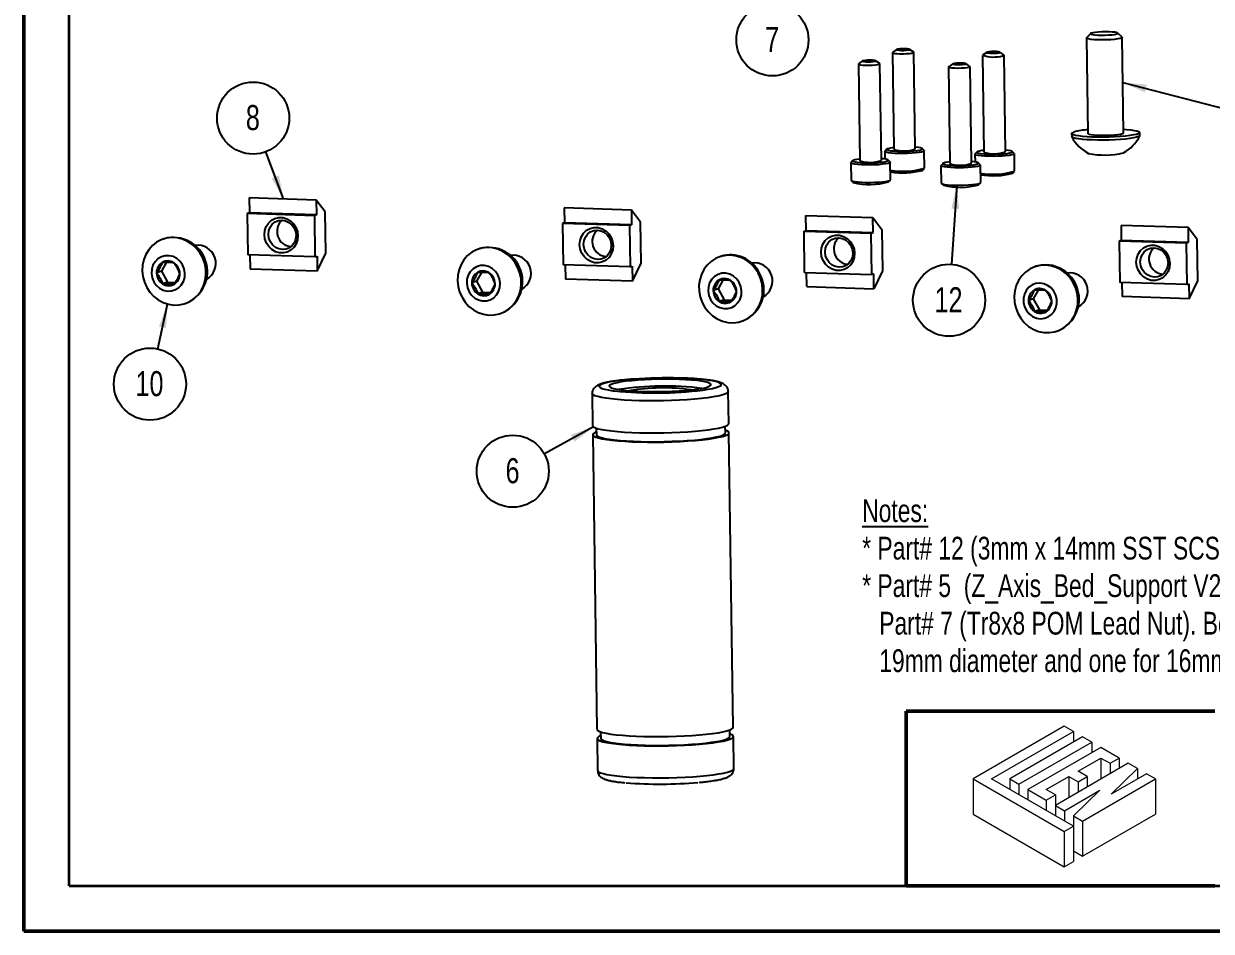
# Model space of a CAD drawing. Header units: millimetres. Extents: x 0 to 279, y 0 to 216.
# Drawn here: x 0 to 165.7, y 0 to 126.6 of the extents above; entities that cross this region are included whole.
import ezdxf

# ---------------------------------------------------------------- set-up
doc = ezdxf.new("R2010")
doc.units = ezdxf.units.MM
doc.layers.add('PAGE_BORDER', color=7, linetype='Continuous')
doc.layers.add('TITLE_BLOCK_BORDER', color=7, linetype='Continuous')
doc.styles.add('SLDTEXTSTYLE0', font='TXT', dxfattribs={"width": 0.75})
doc.dimstyles.new('SLDDIMSTYLE0', dxfattribs={"dimtxt": 0.18, "dimasz": 3.302, "dimexe": 0, "dimexo": 0.0625, "dimgap": 0, "dimtad": 0, "dimtih": 1, "dimtoh": 1, "dimdec": 0, "dimrnd": 1e-09, "dimzin": 0, "dimdsep": 46, "dimtxsty": 'Standard', "dimsah": 1, "dimcen": 0.09, "dimadec": 0, "dimazin": 0, "dimtfac": 3.302, "dimtdec": 0, "dimtofl": 0, "dimtmove": 0, "dimatfit": 3, "dimfxl": 1, "dimfrac": 2, "dimtolj": 1, "dimtzin": 0, "dimarcsym": 0})

# ---------------------------------------------------------------- blocks, each defined once
blk = doc.blocks.new('Lien3D Logo')
at = {"color": 7, "linetype": 'Continuous', "lineweight": 18}
for p, q in [((10.61, 16.33), (0, 10.21)), ((2.13, 10.21), (11.67, 15.71)), ((11.67, 15.71), (10.61, 16.33)), ((11.67, 15.71), (11.67, 14.49)), ((12.73, 15.1), (4.26, 10.21)), ((5.32, 9.59), (13.8, 14.49)), ((14.86, 13.87), (6.38, 8.98)), ((13.8, 14.49), (12.73, 15.1)), ((13.8, 14.49), (13.8, 13.26)), ((16.99, 12.64), (14.86, 13.87)), ((12.22, 11.12), (14.86, 12.64)), ((14.86, 12.64), (15.93, 12.03)), ((14.86, 12.64), (14.86, 10.19)), ((15.93, 12.03), (16.99, 12.64)), ((16.99, 12.64), (16.99, 11.42)), ((18.05, 12.03), (9.57, 7.13)), ((13.28, 10.5), (12.22, 11.12)), ((15.93, 12.03), (15.93, 10.8)), ((16.04, 8.45), (19.12, 11.42)), ((19.12, 11.42), (18.05, 12.03)), ((19.12, 11.42), (19.12, 10.22)), ((0, 10.21), (0, 6.12)), ((0, 10.21), (10.61, 4.08)), ((11.67, 4.7), (2.13, 10.21)), ((4.26, 10.21), (4.26, 8.98)), ((4.26, 10.21), (5.32, 9.59)), ((8.51, 8.98), (11.15, 10.5)), ((11.15, 10.5), (12.22, 9.89)), ((11.15, 10.5), (11.15, 8.05)), ((12.22, 9.89), (13.28, 10.5)), ((12.22, 9.89), (12.22, 8.66)), ((12.73, 5.31), (21.21, 10.21)), ((13.28, 10.5), (13.28, 9.28)), ((20.15, 10.82), (16.04, 8.45)), ((21.21, 10.21), (20.15, 10.82)), ((21.21, 10.21), (21.21, 6.12)), ((5.32, 9.59), (5.32, 8.36)), ((6.38, 8.98), (8.51, 7.75)), ((6.38, 8.98), (6.38, 7.75)), ((9.57, 8.36), (8.51, 8.98)), ((8.51, 7.75), (9.57, 8.36)), ((9.57, 8.36), (9.57, 7.13)), ((10.64, 6.52), (14.75, 8.89)), ((14.75, 8.89), (11.67, 5.93)), ((8.51, 7.75), (8.51, 6.52)), ((9.57, 7.13), (10.64, 6.52)), ((9.57, 7.13), (9.57, 5.91)), ((0, 6.12), (10.61, 0)), ((10.64, 6.52), (10.64, 5.29)), ((11.67, 5.93), (12.73, 5.31)), ((11.67, 5.93), (11.67, 4.7)), ((12.73, 1.23), (21.21, 6.12)), ((10.61, 4.08), (11.67, 4.7)), ((11.67, 4.7), (11.67, 0.61)), ((12.73, 5.31), (12.73, 1.23)), ((10.61, 4.08), (10.61, 0)), ((11.67, 1.84), (12.73, 1.23)), ((10.61, 0), (11.67, 0.61))]:
    blk.add_line(p, q, dxfattribs=at)
blk = doc.blocks.new('SW_NOTE_104')
at = {"layer": 'TITLE_BLOCK_BORDER', "color": 0, "char_height": 3.175, "attachment_point": 1, "style": 'SLDTEXTSTYLE0'}
for s, insert in [('\\LNotes:', (0, 4.09)), ('* Part# 12 (3mm x 14mm SST SCS)Threads directly into plastic', (0, -1.14)), ('* Part# 5  (Z_Axis_Bed_Support V2.5) has two different bolt hole layouts for', (0, -6.37)), ('Part# 7 (Tr8x8 POM Lead Nut). Both are for a 4bolt pattern but, one for', (2.38, -11.61)), ('19mm diameter and one for 16mm diameter.', (2.38, -16.84))]:
    blk.add_mtext(s, dxfattribs=dict(at, insert=insert))
blk = doc.blocks.new('SW_NOTE_107')
at = {"layer": 'TITLE_BLOCK_BORDER', "color": 0}
blk.add_circle((-3.68, -3.43), 5.03, dxfattribs=at)
at = {"layer": 'TITLE_BLOCK_BORDER', "color": 0, "insert": (-3.71, -1.61), "char_height": 3.5, "attachment_point": 2, "style": 'SLDTEXTSTYLE0'}
blk.add_mtext('7', dxfattribs=at)
blk = doc.blocks.new('SW_NOTE_109')
at = {"layer": 'TITLE_BLOCK_BORDER', "color": 0}
blk.add_circle((-1.77, 4.71), 5.03, dxfattribs=at)
at = {"layer": 'TITLE_BLOCK_BORDER', "color": 0, "insert": (-1.81, 6.53), "char_height": 3.5, "attachment_point": 2, "style": 'SLDTEXTSTYLE0'}
blk.add_mtext('8', dxfattribs=at)
blk = doc.blocks.new('SW_NOTE_110')
at = {"layer": 'TITLE_BLOCK_BORDER', "color": 0}
blk.add_circle((-0.34, -5.02), 5.03, dxfattribs=at)
at = {"layer": 'TITLE_BLOCK_BORDER', "color": 0, "insert": (-0.41, -3.2), "char_height": 3.5, "attachment_point": 2, "style": 'SLDTEXTSTYLE0'}
blk.add_mtext('12', dxfattribs=at)
blk = doc.blocks.new('SW_NOTE_111')
at = {"layer": 'TITLE_BLOCK_BORDER', "color": 0}
blk.add_circle((-4.41, -2.42), 5.03, dxfattribs=at)
at = {"layer": 'TITLE_BLOCK_BORDER', "color": 0, "insert": (-4.44, -0.6), "char_height": 3.5, "attachment_point": 2, "style": 'SLDTEXTSTYLE0'}
blk.add_mtext('6', dxfattribs=at)
blk = doc.blocks.new('SW_NOTE_112')
at = {"layer": 'TITLE_BLOCK_BORDER', "color": 0}
blk.add_circle((-1.08, -4.91), 5.03, dxfattribs=at)
at = {"layer": 'TITLE_BLOCK_BORDER', "color": 0, "insert": (-1.15, -3.09), "char_height": 3.5, "attachment_point": 2, "style": 'SLDTEXTSTYLE0'}
blk.add_mtext('10', dxfattribs=at)

msp = doc.modelspace()

# ---------------------------------------------------------------- linework, layer by layer
at = {"color": 7, "linetype": 'Continuous', "lineweight": 50}
for q in [(0, 215.9), (279.4, 0)]:
    msp.add_line((0, 0), q, dxfattribs=at)
at = {"color": 7, "linetype": 'Continuous', "lineweight": 25}
for p, q in [((148.24, 124.64), (148.43, 111.34)), ((148.85, 125.27), (148.26, 124.67)), ((153.22, 124.75), (152.62, 125.32)), ((153.43, 111.41), (153.24, 124.71)), ((121.18, 122.6), (121.37, 109.11)), ((121.77, 123.03), (121.2, 122.63)), ((124.16, 122.67), (123.58, 123.05)), ((124.37, 109.15), (124.18, 122.64)), ((134.34, 122.63), (133.77, 122.23)), ((136.73, 122.28), (136.15, 122.66)), ((116.44, 121), (116.64, 107.51)), ((117.03, 121.43), (116.46, 121.03)), ((119.42, 121.07), (118.84, 121.46)), ((119.64, 107.55), (119.44, 121.04)), ((129.6, 121.03), (129.04, 120.63)), ((131.99, 120.68), (131.41, 121.06)), ((133.75, 122.2), (133.95, 108.71)), ((136.94, 108.75), (136.75, 122.24)), ((129.01, 120.6), (129.21, 107.11)), ((132.21, 107.15), (132.01, 120.65)), ((146.18, 111.31), (146.19, 110.9)), ((155.69, 111.03), (155.68, 111.44)), ((120.13, 108.81), (120.14, 107.73)), ((120.42, 109.13), (120.15, 108.86)), ((125.61, 108.94), (125.33, 109.2)), ((125.66, 106.46), (125.63, 108.89)), ((132.7, 108.42), (132.71, 107.34)), ((132.99, 108.73), (132.72, 108.46)), ((138.18, 108.54), (137.9, 108.8)), ((138.23, 106.07), (138.2, 108.5)), ((115.39, 107.22), (115.43, 104.78)), ((115.68, 107.53), (115.41, 107.26)), ((120.87, 107.34), (120.59, 107.6)), ((120.93, 104.86), (120.89, 107.3)), ((125.37, 106.15), (125.64, 106.42)), ((127.96, 106.82), (128, 104.39)), ((128.25, 107.13), (127.98, 106.86)), ((133.44, 106.94), (133.16, 107.2)), ((133.5, 104.47), (133.46, 106.9)), ((137.94, 105.75), (138.21, 106.02)), ((115.45, 104.74), (115.72, 104.48)), ((120.64, 104.55), (120.91, 104.82)), ((133.21, 104.15), (133.48, 104.43)), ((128.02, 104.35), (128.3, 104.08)), ((31.44, 102.32), (31.47, 100.24)), ((40.8, 102.02), (31.44, 102.32)), ((40.8, 102.02), (40.83, 99.94)), ((42.06, 100.36), (40.8, 102.02)), ((31.47, 100.24), (31.19, 100.14)), ((40.54, 99.84), (31.19, 100.14)), ((31.19, 100.14), (31.27, 94.38)), ((40.83, 99.94), (31.47, 100.24)), ((40.83, 99.94), (40.54, 99.84)), ((40.54, 99.84), (40.63, 94.09)), ((42.14, 94.6), (42.06, 100.36)), ((75.41, 100.93), (75.45, 98.84)), ((84.77, 100.63), (75.41, 100.93)), ((84.77, 100.63), (84.8, 98.55)), ((86.04, 98.96), (84.77, 100.63)), ((109.13, 97.78), (109.1, 99.86)), ((109.1, 99.86), (118.46, 99.57)), ((118.49, 97.48), (118.46, 99.57)), ((118.46, 99.57), (119.72, 97.9)), ((75.45, 98.84), (75.16, 98.75)), ((84.52, 98.45), (75.16, 98.75)), ((75.16, 98.75), (75.25, 92.99)), ((84.8, 98.55), (75.45, 98.84)), ((84.8, 98.55), (84.52, 98.45)), ((84.52, 98.45), (84.6, 92.7)), ((86.12, 93.21), (86.04, 98.96)), ((108.85, 97.68), (109.13, 97.78)), ((109.13, 97.78), (118.49, 97.48)), ((119.72, 97.9), (119.8, 92.14)), ((153.08, 98.47), (153.11, 96.39)), ((162.43, 98.18), (153.08, 98.47)), ((162.43, 98.18), (162.46, 96.09)), ((163.7, 96.51), (162.43, 98.18)), ((19.6, 96.62), (19.45, 96.57)), ((108.93, 91.93), (108.85, 97.68)), ((108.85, 97.68), (118.2, 97.39)), ((118.2, 97.39), (118.49, 97.48)), ((118.29, 91.63), (118.2, 97.39)), ((153.11, 96.39), (152.82, 96.29)), ((162.18, 96), (152.82, 96.29)), ((152.82, 96.29), (152.91, 90.54)), ((162.46, 96.09), (153.11, 96.39)), ((162.46, 96.09), (162.18, 96)), ((163.78, 90.75), (163.7, 96.51)), ((40.94, 92.1), (42.14, 94.6)), ((63.58, 95.23), (63.43, 95.18)), ((162.18, 96), (162.26, 90.24)), ((19.88, 93.32), (19.21, 92.08)), ((40.63, 94.09), (31.27, 94.38)), ((31.55, 94.38), (31.58, 92.4)), ((40.63, 94.09), (40.91, 94.18)), ((40.91, 94.18), (40.94, 92.1)), ((84.6, 92.7), (75.25, 92.99)), ((75.53, 92.98), (75.56, 91)), ((84.6, 92.7), (84.89, 92.79)), ((84.89, 92.79), (84.92, 90.71)), ((84.92, 90.71), (86.12, 93.21)), ((97.26, 94.17), (97.12, 94.12)), ((141.24, 92.78), (141.09, 92.73)), ((19.21, 92.08), (18.53, 91.85)), ((19.21, 92.08), (20.04, 90.56)), ((40.94, 92.1), (31.58, 92.4)), ((63.85, 91.92), (63.18, 90.69)), ((108.93, 91.93), (118.29, 91.63)), ((109.24, 89.94), (109.21, 91.92)), ((118.57, 91.73), (118.29, 91.63)), ((118.6, 89.64), (118.57, 91.73)), ((119.8, 92.14), (118.6, 89.64)), ((20.04, 90.56), (19.36, 90.33)), ((20.04, 90.56), (21.14, 90.53)), ((63.18, 90.69), (62.51, 90.46)), ((63.18, 90.69), (64.02, 89.17)), ((84.92, 90.71), (75.56, 91)), ((96.87, 89.62), (96.19, 89.39)), ((97.54, 90.86), (96.87, 89.62)), ((96.87, 89.62), (97.7, 88.11)), ((109.24, 89.94), (118.6, 89.64)), ((141.51, 89.47), (140.84, 88.23)), ((162.26, 90.24), (152.91, 90.54)), ((153.19, 90.53), (153.22, 88.55)), ((162.26, 90.24), (162.55, 90.34)), ((162.55, 90.34), (162.58, 88.25)), ((162.58, 88.25), (163.78, 90.75)), ((64.02, 89.17), (63.34, 88.94)), ((64.02, 89.17), (65.11, 89.14)), ((97.7, 88.11), (97.02, 87.88)), ((97.7, 88.11), (98.8, 88.07)), ((140.84, 88.23), (140.17, 88)), ((140.84, 88.23), (141.68, 86.71)), ((162.58, 88.25), (153.22, 88.55)), ((22.49, 87.57), (22.64, 87.62)), ((66.47, 86.18), (66.61, 86.23)), ((141.68, 86.71), (141, 86.49)), ((141.68, 86.71), (142.78, 86.68)), ((100.15, 85.12), (100.3, 85.17)), ((144.13, 83.73), (144.28, 83.77)), ((79.3, 75.03), (79.36, 70.57)), ((98.36, 70.84), (98.29, 75.31)), ((79.87, 70.2), (79.88, 69.28)), ((97.88, 69.54), (97.86, 70.46)), ((79.38, 69.28), (79.97, 28.19)), ((98.97, 28.46), (98.38, 69.55)), ((79.99, 26.9), (80.06, 22.43)), ((80.48, 27.83), (80.49, 26.91)), ((98.49, 27.17), (98.48, 28.09)), ((99.06, 22.71), (98.99, 27.17))]:
    msp.add_line(p, q, dxfattribs=at)
at = {"color": 7, "linetype": 'Continuous', "lineweight": 25, "flags": 128}
for points in [[(153.22, 124.75), (153.24, 124.71), (153.17, 124.64), (152.96, 124.56), (152.62, 124.5), (152.16, 124.44), (151.63, 124.4), (151.05, 124.38), (150.44, 124.37), (149.86, 124.38), (149.32, 124.4), (148.87, 124.44), (148.53, 124.5), (148.31, 124.56), (148.24, 124.64), (148.26, 124.67)], [(151.4, 125.49), (150.9, 125.5), (150.38, 125.49), (149.89, 125.46), (149.46, 125.42), (149.13, 125.37), (148.91, 125.31), (148.83, 125.25), (148.89, 125.18), (149.09, 125.13), (149.41, 125.08), (149.83, 125.05), (150.31, 125.04), (150.83, 125.04), (151.33, 125.06), (151.8, 125.09), (152.18, 125.14), (152.46, 125.2), (152.61, 125.26), (152.62, 125.32), (152.49, 125.38), (152.23, 125.43), (151.86, 125.47), (151.4, 125.49)], [(121.2, 122.63), (121.18, 122.59), (121.26, 122.54), (121.48, 122.49), (121.82, 122.46), (122.24, 122.44), (122.71, 122.44), (123.17, 122.45), (123.58, 122.49), (123.91, 122.53), (124.11, 122.59)], [(123.55, 123), (123.59, 123.05), (123.49, 123.09), (123.26, 123.12), (122.94, 123.13), (122.58, 123.13), (122.24, 123.11), (121.96, 123.08), (121.79, 123.04), (121.76, 123), (121.86, 122.96), (122.09, 122.93), (122.4, 122.91), (122.76, 122.91), (123.11, 122.93), (123.38, 122.96), (123.55, 123)], [(124.11, 122.59), (124.18, 122.64), (124.16, 122.67)], [(136.04, 122.58), (136.16, 122.62), (136.14, 122.67), (135.98, 122.7), (135.71, 122.73), (135.37, 122.74), (135.01, 122.73), (134.69, 122.71), (134.45, 122.67), (134.33, 122.63), (134.35, 122.58), (134.51, 122.55), (134.78, 122.52), (135.12, 122.51), (135.47, 122.52), (135.8, 122.54), (136.04, 122.58)], [(116.46, 121.03), (116.44, 121), (116.52, 120.94), (116.73, 120.9), (117.06, 120.86), (117.48, 120.84), (117.95, 120.84), (118.41, 120.85), (118.83, 120.89)], [(118.48, 121.34), (118.72, 121.38), (118.85, 121.42), (118.83, 121.46), (118.68, 121.5), (118.41, 121.53), (118.08, 121.54), (117.72, 121.53), (117.39, 121.51), (117.15, 121.47), (117.03, 121.43), (117.04, 121.38), (117.19, 121.35), (117.46, 121.32), (117.8, 121.31), (118.15, 121.32), (118.48, 121.34)], [(118.83, 120.89), (119.16, 120.93), (119.37, 120.99), (119.44, 121.04), (119.42, 121.07)], [(131.18, 120.96), (131.37, 121), (131.43, 121.04), (131.34, 121.08), (131.13, 121.12), (130.83, 121.14), (130.47, 121.14), (130.12, 121.12), (129.83, 121.09), (129.64, 121.05), (129.59, 121.01), (129.67, 120.97), (129.88, 120.93), (130.19, 120.92), (130.54, 120.91), (130.89, 120.93), (131.18, 120.96)], [(136.54, 122.15), (136.71, 122.2), (136.74, 122.26), (136.73, 122.28)], [(129.04, 120.63), (129.02, 120.62), (129.04, 120.57), (129.2, 120.52), (129.49, 120.48), (129.88, 120.45), (130.33, 120.44), (130.8, 120.45), (131.24, 120.47), (131.61, 120.51)], [(131.61, 120.51), (131.87, 120.57), (132, 120.62), (131.99, 120.68)], [(153.43, 111.9), (153.84, 111.87), (154.43, 111.82), (154.92, 111.74), (155.3, 111.66), (155.55, 111.57), (155.67, 111.48), (155.66, 111.38), (155.5, 111.28), (155.22, 111.19), (154.81, 111.1), (154.29, 111.01), (153.68, 110.94), (152.98, 110.88), (152.23, 110.84), (151.44, 110.81), (150.63, 110.79), (149.84, 110.8), (149.07, 110.82), (148.36, 110.85), (147.72, 110.9), (147.18, 110.97), (146.74, 111.04), (146.42, 111.13), (146.24, 111.22), (146.18, 111.32), (146.27, 111.42), (146.49, 111.51), (146.49, 111.51)], [(155.69, 111.03), (155.66, 110.97), (155.51, 110.87), (155.23, 110.78), (154.82, 110.69), (154.3, 110.6), (153.68, 110.53), (152.99, 110.47), (152.24, 110.43), (151.44, 110.4), (150.64, 110.38), (149.84, 110.39), (149.08, 110.41), (148.37, 110.44), (147.73, 110.49), (147.18, 110.56), (146.75, 110.63), (146.43, 110.72), (146.24, 110.81), (146.19, 110.9)], [(148.43, 111.34), (148.45, 111.3), (148.6, 111.23), (148.88, 111.17), (149.28, 111.12), (149.78, 111.09), (150.34, 111.07), (150.94, 111.07), (151.54, 111.09), (152.1, 111.12), (152.59, 111.17), (152.99, 111.23), (153.27, 111.3), (153.42, 111.37), (153.43, 111.41)], [(120.51, 109.18), (120.4, 109.11), (120.44, 109.04), (120.62, 108.97), (120.94, 108.91), (121.36, 108.87), (121.87, 108.84), (122.44, 108.82), (123.04, 108.83), (123.63, 108.85), (124.17, 108.89), (124.64, 108.94), (125, 109), (125.24, 109.07), (125.35, 109.15), (125.31, 109.22), (125.12, 109.29), (124.81, 109.34), (124.39, 109.39), (124.37, 109.39)], [(116.63, 107.75), (116.24, 107.7), (115.92, 107.63), (115.72, 107.56), (115.66, 107.49), (115.75, 107.41), (115.98, 107.35), (116.33, 107.3), (116.79, 107.26), (117.32, 107.23), (117.91, 107.23), (118.5, 107.24), (119.08, 107.26), (119.6, 107.31), (120.03, 107.36), (120.36, 107.43), (120.56, 107.5), (120.61, 107.57), (120.52, 107.64), (120.3, 107.71), (119.94, 107.76), (119.63, 107.79)], [(125.61, 108.94), (125.62, 108.87), (125.51, 108.79), (125.26, 108.72), (124.9, 108.66), (124.44, 108.6), (123.89, 108.56), (123.3, 108.53), (122.68, 108.52), (122.08, 108.52), (121.51, 108.54), (121.02, 108.58), (120.61, 108.63), (120.32, 108.69), (120.16, 108.76), (120.14, 108.84), (120.15, 108.86)], [(138.18, 108.54), (138.19, 108.47), (138.07, 108.39), (137.82, 108.32), (137.45, 108.26), (136.98, 108.2), (136.43, 108.16), (135.84, 108.13), (135.22, 108.12), (134.62, 108.13), (134.05, 108.15), (133.56, 108.19), (133.16, 108.24), (132.88, 108.3), (132.73, 108.37), (132.71, 108.45), (132.72, 108.46)], [(133.31, 108.85), (133.07, 108.78), (132.97, 108.71), (133.02, 108.64), (133.2, 108.57), (133.51, 108.51), (133.94, 108.47), (134.46, 108.44), (135.03, 108.43), (135.62, 108.43), (136.21, 108.45), (136.75, 108.49), (137.21, 108.54), (137.58, 108.61), (137.82, 108.68), (137.92, 108.75), (137.87, 108.82), (137.69, 108.89), (137.38, 108.95), (136.95, 108.99), (136.94, 108.99)], [(133.94, 108.95), (133.67, 108.92), (133.31, 108.85)], [(120.87, 107.34), (120.89, 107.28), (120.79, 107.21), (120.57, 107.13), (120.22, 107.07), (119.77, 107.01), (119.23, 106.96), (118.64, 106.93), (118.03, 106.92), (117.42, 106.92), (116.85, 106.94), (116.34, 106.98), (115.92, 107.03), (115.62, 107.09), (115.44, 107.16), (115.39, 107.23), (115.41, 107.26)], [(133.44, 106.94), (133.45, 106.87), (133.34, 106.8), (133.09, 106.72), (132.73, 106.66), (132.26, 106.6), (131.71, 106.56), (131.12, 106.53), (130.5, 106.52), (129.9, 106.53), (129.33, 106.55), (128.84, 106.59), (128.44, 106.64), (128.15, 106.7), (127.99, 106.77), (127.97, 106.84), (127.98, 106.86)], [(129.2, 107.35), (128.9, 107.31), (128.55, 107.25), (128.32, 107.18), (128.23, 107.1), (128.29, 107.03), (128.49, 106.97), (128.82, 106.91), (129.25, 106.87), (129.77, 106.84), (130.35, 106.83), (130.95, 106.83), (131.53, 106.86), (132.06, 106.9), (132.52, 106.95), (132.87, 107.02), (133.1, 107.09), (133.18, 107.16), (133.12, 107.23), (132.93, 107.3), (132.6, 107.35), (132.2, 107.39)], [(115.43, 104.78), (115.47, 104.72), (115.65, 104.66), (115.96, 104.6), (116.37, 104.55), (116.88, 104.51), (117.45, 104.49), (118.06, 104.49), (118.68, 104.5), (119.27, 104.53), (119.8, 104.58), (120.25, 104.63), (120.6, 104.7), (120.83, 104.77), (120.92, 104.85), (120.93, 104.86)], [(128, 104.39), (128.03, 104.34), (128.19, 104.27), (128.47, 104.21), (128.87, 104.15), (129.37, 104.12), (129.93, 104.1), (130.54, 104.09), (131.15, 104.1), (131.75, 104.13), (132.29, 104.17), (132.76, 104.23), (133.13, 104.29), (133.37, 104.37), (133.49, 104.44), (133.5, 104.47)], [(38.25, 97.04), (38.19, 96.45), (37.99, 95.9), (37.68, 95.41), (37.26, 95.03), (36.77, 94.77), (36.22, 94.64), (35.66, 94.66), (35.11, 94.82), (34.61, 95.11), (34.18, 95.52), (33.85, 96.03), (33.64, 96.59), (33.57, 97.19), (33.63, 97.78), (33.82, 98.33), (34.13, 98.81), (34.55, 99.2), (35.04, 99.46), (35.59, 99.59), (36.15, 99.57), (36.7, 99.41), (37.21, 99.11), (37.63, 98.7), (37.96, 98.2), (38.17, 97.64), (38.25, 97.04)], [(37.99, 97.1), (37.93, 96.58), (37.75, 96.09), (37.45, 95.67), (37.05, 95.36), (36.59, 95.17), (36.09, 95.11), (35.59, 95.2), (35.12, 95.42), (34.71, 95.76), (34.4, 96.19), (34.2, 96.69), (34.13, 97.23), (34.18, 97.76), (34.37, 98.24), (34.67, 98.66), (35.07, 98.97), (35.53, 99.16), (36.03, 99.22), (36.53, 99.13), (37, 98.91), (37.41, 98.57), (37.72, 98.14), (37.92, 97.64), (37.99, 97.1)], [(82.22, 95.65), (82.16, 95.06), (81.97, 94.5), (81.66, 94.02), (81.24, 93.64), (80.75, 93.38), (80.2, 93.25), (79.64, 93.27), (79.09, 93.43), (78.58, 93.72), (78.16, 94.13), (77.83, 94.64), (77.62, 95.2), (77.54, 95.8), (77.6, 96.39), (77.8, 96.94), (78.11, 97.42), (78.52, 97.81), (79.02, 98.07), (79.57, 98.2), (80.13, 98.18), (80.68, 98.02), (81.18, 97.72), (81.61, 97.31), (81.94, 96.81), (82.15, 96.25), (82.22, 95.65)], [(81.97, 95.71), (81.91, 95.18), (81.73, 94.7), (81.42, 94.28), (81.03, 93.97), (80.57, 93.78), (80.07, 93.72), (79.56, 93.81), (79.09, 94.03), (78.69, 94.37), (78.38, 94.8), (78.18, 95.3), (78.1, 95.84), (78.16, 96.36), (78.35, 96.85), (78.65, 97.27), (79.04, 97.58), (79.51, 97.77), (80.01, 97.83), (80.51, 97.74), (80.98, 97.52), (81.38, 97.18), (81.7, 96.75), (81.9, 96.25), (81.97, 95.71)], [(17.16, 89.84), (17.6, 89.17), (18.14, 88.58), (18.76, 88.1), (19.44, 87.73), (20.17, 87.48), (20.92, 87.37), (21.67, 87.39), (22.4, 87.54), (23.09, 87.83), (23.72, 88.24), (24.27, 88.76), (24.73, 89.37), (25.08, 90.06), (25.31, 90.81), (25.41, 91.6), (25.39, 92.4), (25.24, 93.19), (24.97, 93.95), (24.58, 94.65), (24.09, 95.28), (23.51, 95.82), (22.86, 96.25), (22.15, 96.56), (21.41, 96.74), (20.65, 96.79), (19.91, 96.7), (19.19, 96.48), (18.53, 96.13), (17.94, 95.66), (17.43, 95.09), (17.03, 94.44), (16.74, 93.71), (16.57, 92.94), (16.53, 92.15), (16.62, 91.35), (16.83, 90.57), (17.16, 89.84)], [(111.23, 94.73), (111.29, 95.32), (111.48, 95.88), (111.79, 96.36), (112.21, 96.74), (112.7, 97), (113.25, 97.13), (113.81, 97.11), (114.36, 96.95), (114.87, 96.66), (115.29, 96.25), (115.62, 95.75), (115.83, 95.18), (115.91, 94.58), (115.85, 93.99), (115.66, 93.44), (115.34, 92.96), (114.93, 92.57), (114.43, 92.31), (113.89, 92.19), (113.32, 92.2), (112.77, 92.36), (112.27, 92.66), (111.84, 93.07), (111.51, 93.57), (111.3, 94.14), (111.23, 94.73)], [(111.79, 94.77), (111.84, 95.3), (112.03, 95.79), (112.33, 96.2), (112.73, 96.52), (113.19, 96.71), (113.69, 96.76), (114.19, 96.67), (114.66, 96.46), (115.07, 96.12), (115.38, 95.68), (115.58, 95.18), (115.65, 94.65), (115.6, 94.12), (115.41, 93.63), (115.11, 93.22), (114.71, 92.9), (114.25, 92.71), (113.75, 92.66), (113.25, 92.74), (112.78, 92.96), (112.37, 93.3), (112.06, 93.74), (111.86, 94.24), (111.79, 94.77)], [(61.14, 88.45), (61.58, 87.78), (62.11, 87.19), (62.73, 86.71), (63.41, 86.34), (64.14, 86.09), (64.89, 85.97), (65.64, 86), (66.38, 86.15), (67.07, 86.44), (67.7, 86.85), (68.25, 87.37), (68.7, 87.98), (69.05, 88.67), (69.28, 89.42), (69.39, 90.21), (69.37, 91.01), (69.22, 91.8), (68.94, 92.56), (68.56, 93.26), (68.07, 93.89), (67.49, 94.43), (66.83, 94.86), (66.13, 95.17), (65.38, 95.35), (64.63, 95.4), (63.89, 95.31), (63.17, 95.09), (62.51, 94.74), (61.92, 94.27), (61.41, 93.7), (61.01, 93.05), (60.72, 92.32), (60.55, 91.55), (60.51, 90.76), (60.59, 89.96), (60.8, 89.18), (61.14, 88.45)], [(159.88, 93.19), (159.82, 92.6), (159.63, 92.05), (159.32, 91.57), (158.9, 91.18), (158.41, 90.92), (157.86, 90.79), (157.3, 90.81), (156.75, 90.97), (156.24, 91.27), (155.82, 91.68), (155.49, 92.18), (155.28, 92.74), (155.21, 93.34), (155.26, 93.93), (155.46, 94.49), (155.77, 94.97), (156.19, 95.35), (156.68, 95.61), (157.23, 95.74), (157.79, 95.72), (158.34, 95.56), (158.84, 95.27), (159.27, 94.86), (159.6, 94.35), (159.81, 93.79), (159.88, 93.19)], [(159.63, 93.26), (159.57, 92.73), (159.39, 92.24), (159.09, 91.82), (158.69, 91.51), (158.23, 91.32), (157.73, 91.27), (157.22, 91.35), (156.76, 91.57), (156.35, 91.91), (156.04, 92.35), (155.84, 92.85), (155.76, 93.38), (155.82, 93.91), (156.01, 94.4), (156.31, 94.81), (156.7, 95.13), (157.17, 95.32), (157.67, 95.37), (158.17, 95.28), (158.64, 95.06), (159.04, 94.73), (159.36, 94.29), (159.56, 93.79), (159.63, 93.26)], [(18.14, 90.62), (18.49, 90.13), (18.93, 89.74), (19.44, 89.47), (20, 89.33), (20.56, 89.34), (21.1, 89.48), (21.58, 89.77), (21.98, 90.17), (22.28, 90.67), (22.45, 91.23), (22.48, 91.82), (22.39, 92.42), (22.16, 92.97), (21.81, 93.46), (21.37, 93.85), (20.86, 94.13), (20.3, 94.26), (19.74, 94.26), (19.2, 94.11), (18.72, 93.82), (18.31, 93.42), (18.02, 92.93), (17.85, 92.36), (17.81, 91.77), (17.91, 91.18), (18.14, 90.62)], [(62.12, 89.23), (62.46, 88.74), (62.91, 88.35), (63.42, 88.08), (63.97, 87.94), (64.54, 87.94), (65.08, 88.09), (65.56, 88.38), (65.96, 88.78), (66.25, 89.27), (66.42, 89.84), (66.46, 90.43), (66.36, 91.02), (66.13, 91.58), (65.79, 92.07), (65.35, 92.46), (64.83, 92.74), (64.28, 92.87), (63.72, 92.87), (63.18, 92.72), (62.69, 92.43), (62.29, 92.03), (62, 91.54), (61.83, 90.97), (61.79, 90.38), (61.89, 89.79), (62.12, 89.23)], [(102.45, 91.85), (102.01, 92.52), (101.47, 93.11), (100.85, 93.59), (100.17, 93.97), (99.44, 94.21), (98.69, 94.33), (97.94, 94.3), (97.21, 94.15), (96.52, 93.86), (95.89, 93.45), (95.34, 92.93), (94.88, 92.32), (94.53, 91.63), (94.3, 90.88), (94.2, 90.09), (94.22, 89.29), (94.37, 88.5), (94.64, 87.74), (95.03, 87.04), (95.52, 86.41), (96.1, 85.87), (96.75, 85.44), (97.46, 85.13), (98.2, 84.95), (98.95, 84.9), (99.7, 84.99), (100.41, 85.21), (101.08, 85.56), (101.67, 86.03), (102.17, 86.6), (102.58, 87.25), (102.87, 87.98), (103.04, 88.75), (103.08, 89.54), (102.99, 90.34), (102.78, 91.12), (102.45, 91.85)], [(142.54, 92.94), (141.79, 92.9), (141.07, 92.72), (140.38, 92.41), (139.77, 91.98), (139.23, 91.45), (138.79, 90.82), (138.46, 90.11), (138.25, 89.36), (138.17, 88.57), (138.21, 87.77), (138.38, 86.98), (138.67, 86.23), (139.08, 85.54), (139.58, 84.92), (140.18, 84.4), (140.84, 83.99), (141.56, 83.7), (142.3, 83.54), (143.06, 83.52), (143.8, 83.63), (144.5, 83.87), (145.16, 84.24), (145.74, 84.73), (146.22, 85.31), (146.61, 85.98), (146.88, 86.71), (147.03, 87.49), (147.05, 88.29), (146.94, 89.08), (146.71, 89.85), (146.36, 90.58), (145.9, 91.24), (145.35, 91.81), (144.72, 92.27), (144.03, 92.62), (143.29, 92.85), (142.54, 92.94)], [(142.69, 92.99), (141.94, 92.95), (141.24, 92.78)], [(99.82, 90.52), (99.47, 91), (99.03, 91.4), (98.52, 91.67), (97.96, 91.81), (97.4, 91.8), (96.86, 91.65), (96.38, 91.37), (95.98, 90.97), (95.68, 90.47), (95.51, 89.91), (95.47, 89.31), (95.57, 88.72), (95.8, 88.16), (96.15, 87.67), (96.59, 87.28), (97.1, 87.01), (97.66, 86.87), (98.22, 86.88), (98.76, 87.03), (99.24, 87.31), (99.64, 87.71), (99.94, 88.21), (100.11, 88.77), (100.15, 89.37), (100.05, 89.96), (99.82, 90.52)], [(141.75, 90.43), (141.19, 90.38), (140.67, 90.18), (140.21, 89.85), (139.84, 89.42), (139.59, 88.9), (139.46, 88.32), (139.47, 87.72), (139.61, 87.14), (139.88, 86.6), (140.26, 86.14), (140.73, 85.79), (141.26, 85.56), (141.82, 85.47), (142.38, 85.52), (142.91, 85.72), (143.36, 86.04), (143.73, 86.48), (143.99, 87), (144.11, 87.58), (144.1, 88.17), (143.96, 88.76), (143.69, 89.3), (143.31, 89.76), (142.84, 90.11), (142.31, 90.34), (141.75, 90.43)], [(86.57, 75.31), (87.53, 75.29), (88.51, 75.29), (89.5, 75.31), (90.48, 75.35), (91.42, 75.4), (92.31, 75.46), (93.14, 75.54), (93.87, 75.63), (94.51, 75.73), (95.04, 75.84), (95.45, 75.96), (95.72, 76.08), (95.86, 76.2), (95.86, 76.32), (95.73, 76.44), (95.46, 76.55), (95.06, 76.66), (94.54, 76.75), (93.9, 76.83), (93.17, 76.91), (92.35, 76.96), (91.46, 77), (90.52, 77.03), (89.54, 77.03), (88.55, 77.02), (87.57, 77), (86.61, 76.95), (85.69, 76.9), (84.83, 76.82), (84.04, 76.74), (83.36, 76.64), (82.77, 76.54), (82.3, 76.42), (81.96, 76.31), (81.75, 76.18), (81.68, 76.06), (81.75, 75.94), (81.95, 75.83), (82.29, 75.72), (82.75, 75.62), (83.33, 75.53), (84.02, 75.45), (84.8, 75.39), (85.65, 75.34), (86.57, 75.31)], [(79.36, 70.57), (79.37, 70.52), (79.49, 70.38), (79.75, 70.25), (80.14, 70.12), (80.66, 70), (81.3, 69.9), (82.05, 69.8), (82.89, 69.72), (83.83, 69.65), (84.83, 69.6), (85.9, 69.56)], [(79.87, 69.65), (79.85, 69.65), (79.56, 69.51), (79.41, 69.37), (79.39, 69.23), (79.51, 69.09), (79.77, 68.96), (80.16, 68.83), (80.68, 68.71), (81.32, 68.61), (82.06, 68.51), (82.91, 68.43), (83.85, 68.36), (84.85, 68.31), (85.92, 68.27)], [(85.9, 69.56), (87.01, 69.54), (88.15, 69.54), (89.29, 69.55), (90.43, 69.59), (91.55, 69.63), (92.63, 69.7), (93.65, 69.77), (94.61, 69.86), (95.48, 69.97), (96.25, 70.08), (96.92, 70.21), (97.46, 70.34), (97.89, 70.47), (98.18, 70.61), (98.33, 70.75), (98.36, 70.84)], [(85.92, 68.27), (87.03, 68.25), (88.17, 68.25), (89.31, 68.26), (90.45, 68.3), (91.57, 68.34), (92.65, 68.41), (93.67, 68.48), (94.63, 68.57), (95.5, 68.68), (96.27, 68.79), (96.93, 68.92), (97.48, 69.05), (97.91, 69.18), (98.2, 69.32), (98.35, 69.46), (98.37, 69.6), (98.25, 69.74), (97.99, 69.87), (97.87, 69.91)], [(79.88, 69.28), (79.88, 69.26), (79.97, 69.13), (80.2, 69), (80.56, 68.88), (81.05, 68.76), (81.65, 68.66), (82.36, 68.56), (83.18, 68.48), (84.07, 68.42), (85.05, 68.37), (86.08, 68.33)], [(86.08, 68.33), (87.15, 68.31), (88.25, 68.31), (89.35, 68.33), (90.45, 68.36), (91.53, 68.4), (92.57, 68.47), (93.55, 68.54), (94.46, 68.63), (95.28, 68.74), (96.01, 68.85), (96.63, 68.97), (97.13, 69.1), (97.51, 69.23), (97.76, 69.36), (97.87, 69.5), (97.88, 69.54)], [(79.97, 28.19), (79.98, 28.14), (80.11, 28), (80.36, 27.87), (80.75, 27.74), (81.27, 27.63), (81.91, 27.52), (82.66, 27.42), (83.51, 27.34), (84.44, 27.27), (85.45, 27.22), (86.51, 27.18)], [(86.51, 27.18), (87.62, 27.17), (88.76, 27.16), (89.91, 27.18), (91.05, 27.21), (92.17, 27.26), (93.24, 27.32), (94.27, 27.4), (95.22, 27.49), (96.09, 27.59), (96.86, 27.7), (97.53, 27.83), (98.08, 27.96), (98.5, 28.09), (98.79, 28.23), (98.95, 28.37), (98.97, 28.46)], [(80.49, 27.28), (80.47, 27.27), (80.18, 27.13), (80.02, 26.99), (80, 26.85), (80.12, 26.71), (80.38, 26.58), (80.77, 26.45), (81.29, 26.34), (81.93, 26.23), (82.68, 26.13), (83.52, 26.05), (84.46, 25.98), (85.47, 25.93), (86.53, 25.89)], [(80.49, 26.91), (80.5, 26.88), (80.59, 26.75), (80.82, 26.62), (81.17, 26.5), (81.66, 26.38), (82.26, 26.28), (82.98, 26.19), (83.79, 26.11), (84.69, 26.04), (85.66, 25.99), (86.69, 25.95)], [(86.53, 25.89), (87.64, 25.87), (88.78, 25.87), (89.93, 25.89), (91.07, 25.92), (92.18, 25.96), (93.26, 26.03), (94.29, 26.11), (95.24, 26.2), (96.11, 26.3), (96.88, 26.41), (97.55, 26.54), (98.1, 26.67), (98.52, 26.8), (98.81, 26.94), (98.96, 27.08), (98.98, 27.22), (98.86, 27.36), (98.6, 27.49), (98.49, 27.54)], [(86.69, 25.95), (87.76, 25.94), (88.86, 25.93), (89.97, 25.95), (91.07, 25.98), (92.14, 26.03), (93.18, 26.09), (94.16, 26.17), (95.07, 26.26), (95.9, 26.36), (96.63, 26.47), (97.25, 26.59), (97.75, 26.72), (98.13, 26.85), (98.37, 26.98), (98.48, 27.12), (98.49, 27.17)]]:
    msp.add_lwpolyline(points, dxfattribs=at)
at = {"color": 8, "linetype": 'Continuous', "lineweight": 25, "flags": 128}
for points in [[(85.11, 77.04), (85.06, 77.04), (84.12, 76.96), (83.25, 76.87), (82.47, 76.77), (81.79, 76.65), (81.23, 76.53), (80.79, 76.4), (80.49, 76.27), (80.32, 76.14), (80.29, 76), (80.4, 75.87), (80.64, 75.75), (81.02, 75.63), (81.53, 75.52), (82.16, 75.42), (82.41, 75.39)], [(94.72, 75.51), (95.45, 75.62), (96.07, 75.73), (96.57, 75.86), (96.94, 75.99), (97.18, 76.12), (97.28, 76.25), (97.24, 76.39), (97.06, 76.51), (96.75, 76.64), (96.3, 76.75), (95.73, 76.86), (95.05, 76.95), (94.27, 77.03), (93.39, 77.1), (92.44, 77.15), (91.43, 77.18)], [(98.29, 75.31), (98.27, 75.22), (98.11, 75.08), (97.82, 74.94), (97.4, 74.8), (96.85, 74.67), (96.19, 74.55), (95.41, 74.43), (94.54, 74.33), (93.59, 74.24), (92.57, 74.16), (91.49, 74.1), (90.37, 74.05), (89.23, 74.02), (88.08, 74.01), (86.95, 74.01), (85.84, 74.03), (84.77, 74.06), (83.76, 74.12), (82.83, 74.18), (81.98, 74.27), (81.23, 74.36), (80.59, 74.47), (80.08, 74.59), (79.69, 74.71), (79.43, 74.84), (79.31, 74.98), (79.3, 75.03)], [(80.06, 22.43), (80.07, 22.38), (80.19, 22.24), (80.45, 22.11), (80.84, 21.99), (81.36, 21.87), (81.99, 21.76), (82.74, 21.67), (83.59, 21.58), (84.52, 21.52), (85.53, 21.46), (86.6, 21.43), (87.71, 21.41), (88.84, 21.41), (89.99, 21.42), (91.13, 21.45), (92.25, 21.5), (93.33, 21.56), (94.35, 21.64), (95.3, 21.73), (96.17, 21.83), (96.95, 21.95), (97.61, 22.07), (98.16, 22.2), (98.58, 22.34), (98.87, 22.48), (99.03, 22.62), (99.06, 22.71)]]:
    msp.add_lwpolyline(points, dxfattribs=at)
at = {"color": 7, "linetype": 'Continuous', "lineweight": 25}
for centre, radius, start, end in [((135.3, 126.82), 4.84, 251.6005, 284.8881), ((149.04, 101.94), 9.91, 93.5507, 104.9171), ((150.91, 113.27), 5.29, 298.2409, 334.5821), ((121.68, 105.35), 4, 94.4373, 107.0501), ((150.91, 113.27), 5.29, 207.0767, 243.4179), ((122.81, 113.53), 4.65, 252.0028, 289.6559), ((135.38, 113.11), 4.63, 251.9272, 289.7316), ((150.82, 119.37), 11.07, 258.128, 283.5307), ((118.07, 111.93), 4.65, 252.0053, 289.6535), ((122.64, 116.68), 10.65, 260.6575, 286.5015), ((122.63, 117.36), 11.54, 261.452, 283.7718), ((130.65, 111.45), 4.57, 251.681, 289.9777), ((135.2, 116.35), 10.73, 260.7453, 286.4137), ((118.05, 113.53), 9.34, 255.583, 286.0758), ((135.2, 116.95), 11.53, 261.4398, 283.784), ((130.62, 113.11), 9.32, 255.549, 286.1098), ((37.44, 97.63), 2.11, 131.3174, 265.9819), ((81.41, 96.24), 2.11, 131.3174, 265.9819), ((20.86, 92.04), 4.76, 291.9346, 105.3647), ((114.99, 95.24), 1.99, 130.1718, 181.7418), ((24.28, 93.19), 2.52, 298.3634, 98.9359), ((64.84, 90.65), 4.76, 291.9346, 105.3647), ((115.1, 95.17), 2.1, 179.6453, 265.8391), ((159.07, 93.78), 2.11, 131.3174, 265.9819), ((20.18, 91.9), 1.65, 121.439, 181.9004), ((20.09, 91.97), 1.55, 56.5381, 119.8382), ((19.94, 91.72), 1.83, 0.674, 56.8893), ((68.25, 91.8), 2.52, 298.3634, 98.9359), ((98.59, 89.88), 4.49, 26.7652, 107.2133), ((101.94, 90.73), 2.52, 298.3634, 98.9359), ((142.44, 88.2), 4.79, 292.552, 86.9942), ((20.36, 91.87), 1.83, 180.674, 236.8893), ((20.12, 91.69), 1.65, 301.439, 1.9004), ((64.15, 90.51), 1.65, 121.439, 181.9004), ((64.06, 90.58), 1.55, 56.5381, 119.8382), ((63.91, 90.33), 1.83, 0.674, 56.8893), ((98.59, 89.51), 4.66, 291.4627, 30.8939), ((145.91, 89.34), 2.52, 298.3528, 98.9465), ((20.21, 91.62), 1.55, 236.5381, 299.8382), ((64.34, 90.48), 1.83, 180.674, 236.8893), ((64.1, 90.3), 1.65, 301.439, 1.9004), ((97.84, 89.45), 1.65, 121.439, 181.9004), ((97.75, 89.51), 1.55, 56.5381, 119.8382), ((97.6, 89.27), 1.83, 0.674, 56.8893), ((141.82, 88.05), 1.65, 121.439, 181.9004), ((141.72, 88.12), 1.55, 56.5381, 119.8382), ((64.19, 90.23), 1.55, 236.5381, 299.8382), ((98.02, 89.41), 1.83, 180.674, 236.8893), ((97.87, 89.17), 1.55, 236.5381, 299.8382), ((97.78, 89.23), 1.65, 301.439, 1.9004), ((142, 88.02), 1.83, 180.674, 236.8893), ((141.57, 87.88), 1.83, 0.674, 56.8893), ((141.76, 87.84), 1.65, 301.439, 1.9004), ((141.85, 87.77), 1.55, 236.5381, 299.8382), ((89.74, 11.04), 66.17, 88.5329, 94.0078), ((88.02, 131.23), 56.13, 264.2687, 276.8559), ((89.41, 32.89), 43.17, 83.0902, 98.5685), ((89.19, 47.61), 28.2, 82.0166, 99.6422), ((88.75, 81.17), 60.64, 265.5466, 275.0036)]:
    msp.add_arc(centre, radius, start, end, dxfattribs=at)
for points, knots in [([(19.32, 93.31), (19.24, 93.11), (19.11, 92.78), (18.8, 92.25), (18.61, 91.97), (18.53, 91.85)], [0, 0, 0, 0, 0.439117, 0.751367, 1, 1, 1, 1]), ([(20.94, 93.26), (20.74, 93.28), (20.41, 93.31), (19.8, 93.32), (19.47, 93.31), (19.32, 93.31)], [0, 0, 0, 0, 0.439117, 0.751367, 1, 1, 1, 1]), ([(21.77, 91.74), (21.74, 91.84), (21.65, 92.09), (21.44, 92.55), (21.17, 92.97), (20.99, 93.19), (20.94, 93.26)], [0, 0, 0, 0, 0.180942, 0.506293, 0.843975, 1, 1, 1, 1]), ([(18.53, 91.85), (18.58, 91.78), (18.76, 91.56), (19.03, 91.14), (19.24, 90.68), (19.33, 90.42), (19.36, 90.33)], [0, 0, 0, 0, 0.156025, 0.493707, 0.819058, 1, 1, 1, 1]), ([(20.98, 90.28), (21.13, 90.5), (21.39, 90.88), (21.64, 91.39), (21.73, 91.64), (21.77, 91.74)], [0, 0, 0, 0, 0.4391165, 0.7513669, 1, 1, 1, 1]), ([(63.29, 91.92), (63.22, 91.72), (63.09, 91.38), (62.78, 90.85), (62.59, 90.58), (62.51, 90.46)], [0, 0, 0, 0, 0.439117, 0.751367, 1, 1, 1, 1]), ([(64.91, 91.87), (64.72, 91.89), (64.38, 91.92), (63.78, 91.93), (63.44, 91.92), (63.29, 91.92)], [0, 0, 0, 0, 0.439117, 0.751367, 1, 1, 1, 1]), ([(65.75, 90.35), (65.72, 90.45), (65.63, 90.7), (65.42, 91.16), (65.14, 91.58), (64.97, 91.8), (64.91, 91.87)], [0, 0, 0, 0, 0.1809422, 0.5062926, 0.8439745, 1, 1, 1, 1]), ([(19.36, 90.33), (19.63, 90.34), (20.09, 90.35), (20.64, 90.32), (20.88, 90.29), (20.98, 90.28)], [0, 0, 0, 0, 0.439117, 0.751367, 1, 1, 1, 1]), ([(62.51, 90.46), (62.56, 90.39), (62.73, 90.17), (63.01, 89.75), (63.22, 89.29), (63.31, 89.03), (63.34, 88.94)], [0, 0, 0, 0, 0.156025, 0.493707, 0.819058, 1, 1, 1, 1]), ([(64.96, 88.89), (65.11, 89.11), (65.36, 89.49), (65.62, 90), (65.71, 90.25), (65.75, 90.35)], [0, 0, 0, 0, 0.439117, 0.751367, 1, 1, 1, 1]), ([(96.98, 90.85), (96.9, 90.66), (96.77, 90.32), (96.46, 89.79), (96.27, 89.51), (96.19, 89.39)], [0, 0, 0, 0, 0.439117, 0.751367, 1, 1, 1, 1]), ([(98.6, 90.8), (98.4, 90.82), (98.07, 90.86), (97.46, 90.86), (97.13, 90.86), (96.98, 90.85)], [0, 0, 0, 0, 0.4391165, 0.7513669, 1, 1, 1, 1]), ([(99.43, 89.29), (99.4, 89.37), (99.32, 89.62), (99.12, 90.06), (98.84, 90.5), (98.66, 90.72), (98.6, 90.8)], [0, 0, 0, 0, 0.156025, 0.493707, 0.819058, 1, 1, 1, 1]), ([(140.95, 89.46), (140.88, 89.27), (140.75, 88.93), (140.44, 88.4), (140.25, 88.12), (140.17, 88)], [0, 0, 0, 0, 0.439117, 0.751367, 1, 1, 1, 1]), ([(142.58, 89.41), (142.51, 89.42), (142.3, 89.44), (141.88, 89.47), (141.37, 89.47), (141.06, 89.47), (140.95, 89.46)], [0, 0, 0, 0, 0.156025, 0.493707, 0.819058, 1, 1, 1, 1]), ([(63.34, 88.94), (63.61, 88.95), (64.06, 88.96), (64.61, 88.93), (64.85, 88.9), (64.96, 88.89)], [0, 0, 0, 0, 0.439117, 0.751367, 1, 1, 1, 1]), ([(96.19, 89.39), (96.25, 89.31), (96.43, 89.08), (96.71, 88.65), (96.91, 88.21), (96.99, 87.96), (97.02, 87.88)], [0, 0, 0, 0, 0.1809422, 0.5062926, 0.8439745, 1, 1, 1, 1]), ([(97.02, 87.88), (97.29, 87.88), (97.75, 87.89), (98.3, 87.86), (98.54, 87.84), (98.64, 87.83)], [0, 0, 0, 0, 0.439117, 0.751367, 1, 1, 1, 1]), ([(98.64, 87.83), (98.79, 88.05), (99.05, 88.43), (99.3, 88.94), (99.39, 89.18), (99.43, 89.29)], [0, 0, 0, 0, 0.439117, 0.751367, 1, 1, 1, 1]), ([(140.17, 88), (140.32, 87.8), (140.59, 87.45), (140.86, 86.9), (140.95, 86.61), (141, 86.49)], [0, 0, 0, 0, 0.4391165, 0.7513669, 1, 1, 1, 1]), ([(143.41, 87.9), (143.32, 88.13), (143.18, 88.52), (142.86, 89.05), (142.66, 89.3), (142.58, 89.41)], [0, 0, 0, 0, 0.439117, 0.751367, 1, 1, 1, 1]), ([(142.62, 86.43), (142.77, 86.66), (143.02, 87.04), (143.28, 87.55), (143.37, 87.79), (143.41, 87.9)], [0, 0, 0, 0, 0.439117, 0.751367, 1, 1, 1, 1]), ([(141, 86.49), (141.11, 86.49), (141.41, 86.49), (141.92, 86.49), (142.35, 86.46), (142.55, 86.44), (142.62, 86.43)], [0, 0, 0, 0, 0.180942, 0.506293, 0.843975, 1, 1, 1, 1]), ([(85, 77.04), (84.97, 77.04), (84.62, 77.02), (83.99, 76.96), (83.15, 76.87), (82.38, 76.77), (81.69, 76.66), (81.08, 76.53), (80.54, 76.39), (80.14, 76.23), (79.83, 76.05), (79.6, 75.85), (79.42, 75.59), (79.3, 75.3), (79.31, 75.11), (79.31, 75.03)], [0, 0, 0, 0, 0.0096193, 0.1115712, 0.2138906, 0.3167987, 0.4206877, 0.5263358, 0.6355355, 0.7534819, 0.8225402, 0.8748827, 0.9235798, 0.9707745, 1, 1, 1, 1]), ([(98.28, 75.32), (98.28, 75.42), (98.27, 75.63), (98.12, 75.92), (97.93, 76.14), (97.71, 76.31), (97.45, 76.46), (97.1, 76.59), (96.64, 76.72), (96.04, 76.84), (95.36, 76.93), (94.58, 77.02), (93.75, 77.09), (92.84, 77.14), (92.08, 77.17), (91.61, 77.19), (91.47, 77.19)], [0, 0, 0, 0, 0.0355409, 0.0773365, 0.11885, 0.164288, 0.2196358, 0.2961421, 0.3972806, 0.4905258, 0.5888316, 0.6836719, 0.7768721, 0.8692119, 0.9610574, 1, 1, 1, 1]), ([(80.07, 22.43), (80.07, 22.39), (80.06, 22.22), (80.16, 21.96), (80.33, 21.69), (80.53, 21.5), (80.77, 21.35), (81.08, 21.21), (81.48, 21.08), (82.04, 20.95), (82.69, 20.85), (83.31, 20.77), (83.72, 20.73), (83.86, 20.72)], [0, 0, 0, 0, 0.022882, 0.085267, 0.144719, 0.206864, 0.278655, 0.371878, 0.50977, 0.648164, 0.794424, 0.93315, 1, 1, 1, 1]), ([(94.21, 20.77), (94.44, 20.79), (94.96, 20.84), (95.7, 20.93), (96.42, 21.04), (97.06, 21.16), (97.62, 21.3), (98.05, 21.44), (98.38, 21.6), (98.63, 21.78), (98.84, 21.99), (98.99, 22.28), (99.07, 22.54), (99.05, 22.68), (99.05, 22.71)], [0, 0, 0, 0, 0.089143, 0.202649, 0.317049, 0.433004, 0.551947, 0.677649, 0.765669, 0.828198, 0.884212, 0.937079, 0.989082, 1, 1, 1, 1])]:
    msp.add_open_spline(points, degree=3, knots=knots, dxfattribs=at)
at = {"layer": 'PAGE_BORDER', "lineweight": 35}
for q in [(6.35, 209.55), (273.05, 6.35)]:
    msp.add_line((6.35, 6.35), q, dxfattribs=at)
at = {"layer": 'TITLE_BLOCK_BORDER'}
msp.add_line((18.69, 81.25), (20.06, 87.51), dxfattribs=at)
at = {"layer": 'TITLE_BLOCK_BORDER', "lineweight": 50}
for p, q in [((123.09, 30.71), (123.09, 6.35)), ((166.18, 30.71), (123.09, 30.71)), ((166.18, 6.35), (123.09, 6.35))]:
    msp.add_line(p, q, dxfattribs=at)
at = {"layer": 'TITLE_BLOCK_BORDER'}
msp.add_solid([(20.06, 87.51), (18.86, 84.39), (19.85, 84.17)], dxfattribs=at)

# ---------------------------------------------------------------- block references
for name, p in [('SW_NOTE_107', (108.12, 127.8)), ('SW_NOTE_109', (33.77, 108.75)), ('SW_NOTE_110', (129.42, 93.06)), ('SW_NOTE_112', (18.69, 81.25)), ('SW_NOTE_111', (72.63, 66.61)), ('SW_NOTE_104', (116.97, 56.18))]:
    msp.add_blockref(name, p, dxfattribs=at)
at = {"layer": 'TITLE_BLOCK_BORDER', "xscale": 1.2, "yscale": 1.2, "zscale": 1.2}
msp.add_blockref('Lien3D Logo', (132.43, 9), dxfattribs=at)

# ---------------------------------------------------------------- leaders
at = {"layer": 'TITLE_BLOCK_BORDER'}
for points in [[(153.33, 118.41), (167.74, 114.71)], [(36.25, 102.17), (33.77, 108.75)], [(130.17, 104.09), (129.42, 93.06)], [(79.49, 70.38), (72.63, 66.61)]]:
    msp.add_leader(points, dimstyle='SLDDIMSTYLE0', dxfattribs=at)

doc.saveas('drawing.dxf')
